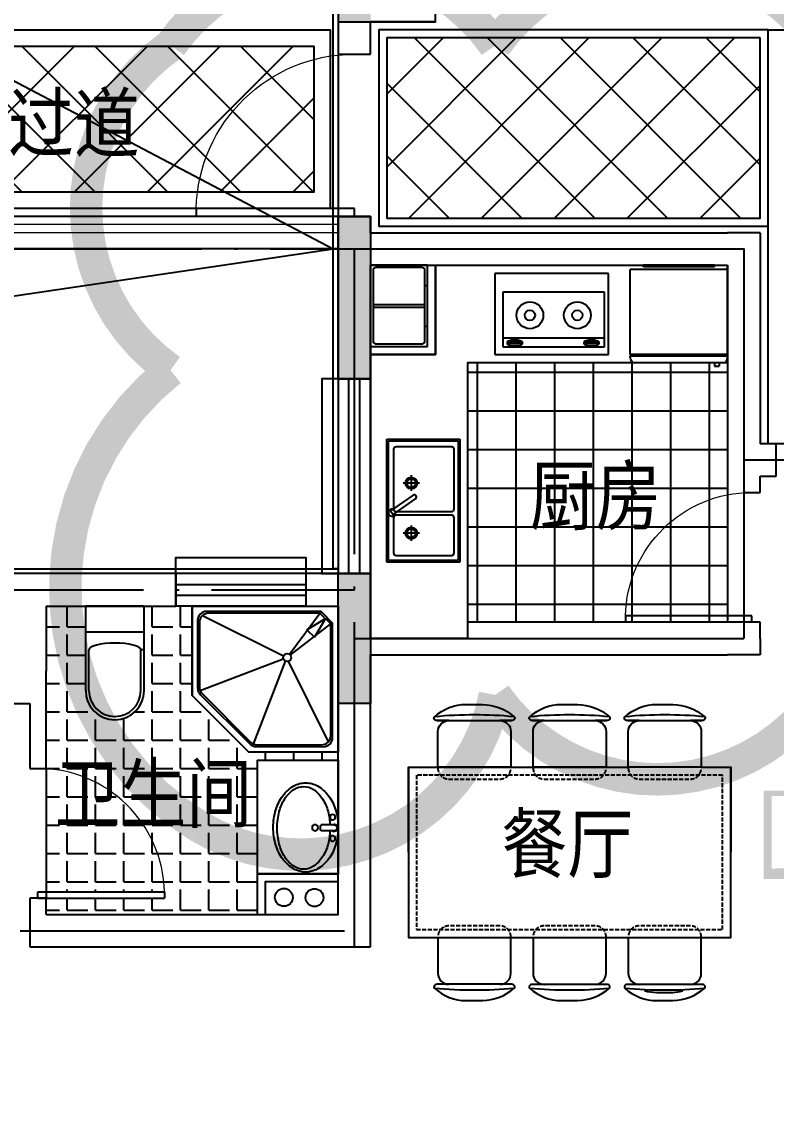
# Model space of a CAD drawing. Extents: x 802298 to 1915382, y -2285475 to -1340051.
# Drawn here: x 1364240 to 1368890, y -2236426 to -2229726 of the extents above; entities that cross this region are included whole.
import ezdxf
from ezdxf.enums import TextEntityAlignment as Align

# ---------------------------------------------------------------- set-up
doc = ezdxf.new("R2010")
doc.units = 0
doc.header["$LTSCALE"] = 1000
doc.header["$MEASUREMENT"] = 0
doc.linetypes.add('DASH', pattern=[0.35, 0.25, -0.1])
doc.linetypes.add('DOTE', pattern=[2.4200000000000004, 2, -0.2, 0.02, -0.2])
doc.layers.get('0').update_dxf_attribs({"linetype": 'CONTINUOUS'})
for name, color, linetype in [('BALCONY', 6, 'CONTINUOUS'), ('DOTE', 1, 'CONTINUOUS'), ('LM-粗', 255, 'CONTINUOUS'), ('PUB_TEXT', 7, 'CONTINUOUS'), ('WALL', 9, 'CONTINUOUS'), ('WINDOW', 4, 'CONTINUOUS'), ('修改', 6, 'CONTINUOUS'), ('厨卫', 154, 'CONTINUOUS'), ('家具', 33, 'CONTINUOUS'), ('平面填充', 252, 'CONTINUOUS'), ('看线', 5, 'CONTINUOUS'), ('窗檐', 6, 'CONTINUOUS'), ('结构', 7, 'CONTINUOUS')]:
    doc.layers.add(name, color=color, linetype=linetype)
doc.layers.add('保温', color=150, linetype='CONTINUOUS', lineweight=9)
doc.layers.add('栏杆百叶', color=36, linetype='CONTINUOUS', lineweight=9)
doc.layers.add('面积－户', color=2, linetype='CONTINUOUS', plot=False)
doc.styles.add('黑体', font='SIMHEI.TTF', dxfattribs={"width": 0.8})

# ---------------------------------------------------------------- blocks, each defined once
blk = doc.blocks.new('MEI')
for p, q in [((-450.000562665271, 7.582310171652352), (-450.0005626685597, -692.4176898284059)), ((49.99943733464147, 7.582310169265838), (-450.000562665271, 7.582310171652352)), ((49.99943733138184, -692.4176898307343), (49.99943733464147, 7.582310169265838)), ((-336.9088558361836, -641.7193834253412), (-336.9088558333606, -18.94554556850926)), ((-336.9088558333606, -18.94554556850926), (5.53642418301024, -18.94554557008087)), ((-50.15905100114469, -18.94554556984804), (-50.15905100411328, -641.7193834266219)), ((-27.94672145538789, -51.54491667586262), (-16.23573423137714, -51.66342150469427)), ((-18.47060474248428, -62.00975098469644), (-1.850353948088014, -62.00975098475465)), ((-18.47060474283353, -126.6781605161668), (-18.47060474248428, -62.00975098469644)), ((-1.850353948088014, -62.00975098475465), (-1.850353948320844, -126.678160516225)), ((5.53642418301024, -18.94554557008087), (5.536424180158065, -641.7193834268547)), ((-1.850353948320844, -126.678160516225), (-18.47060474283353, -126.6781605161668)), ((-26.77041776796978, -143.3067715069337), (-16.25457130365248, -143.3067715069337)), ((-27.94672145757067, -524.5420797324914), (-16.23573423355992, -524.660584561323)), ((-18.47060474501632, -599.6753235727374), (-18.47060474463797, -535.006914041267)), ((-18.47060474463797, -535.006914041267), (-1.850353950241697, -535.0069140413252)), ((-1.850353950241697, -535.0069140413252), (-1.850353950503631, -599.6753235727956)), ((-1.850353950503631, -599.6753235727956), (-18.47060474501632, -599.6753235727374)), ((5.536424180158065, -641.7193834268547), (-336.9088558361836, -641.7193834253412)), ((-26.77041777015256, -616.3039345634461), (-16.25457130583527, -616.3039345635625)), ((-450.0005626685597, -692.4176898284059), (49.99943733138184, -692.4176898307343))]:
    blk.add_line(p, q)
for centre, radius in [((-191.4551349504181, -183.9925116114609), 82.49649810437037), ((-191.4551349504181, -183.9925116114609), 31.63094696748339), ((-191.4551349518151, -476.6257370008097), 82.49649810437037), ((-191.4551349518151, -476.6257370008097), 31.63094696748339)]:
    blk.add_circle(centre, radius)
for centre, radius, start, end in [((56.27885229593062, -88.66081802293775), 94.39806700812123, 165.5368679776076, 173.9017318673558), ((4.877696191178984, -75.40285646522534), 41.3146195544121, 148.089437403133, 165.5368679782791), ((-26.77041776753322, -55.69554469120339), 4.032167187358627, 89.99999999917927, 148.089437401752), ((66.79469876030612, -88.66081802218105), 94.39806700797676, 165.5368679781053, 173.9017318678407), ((-26.77041776776605, -55.69554469085415), 4.032167187018786, 72.05456141152295, 89.99999999587027), ((15.39354265555448, -75.4028564656328), 41.31461955455568, 148.0894374026883, 165.5368679778209), ((-16.25457130315772, -55.69554469108698), 4.032167187216911, 90, 148.0894374034271), ((-16.25457130315772, -55.69554469108698), 4.032167187193409, 31.91056259700651, 90), ((-47.90268526216096, -75.40285646522534), 41.31461955453663, 18.91551022807474, 31.91056259666543), ((138.8731262445651, -97.48507450518082), 177.4623890216462, 173.9017318680493, 180.0000000000651), ((138.8731262439539, -97.4850745065778), 177.4623890210363, 179.9999999995962, 186.0982681316097), ((56.27885229572689, -106.3093309889373), 94.3980670079019, 186.0982681319104, 194.4631320216546), ((4.877696190858842, -119.567292545602), 41.31461955435157, 194.4631320214934, 211.910562596624), ((149.3889727083877, -97.48507450628676), 177.4623890211515, 173.9017318676954, 179.9999999997004), ((149.3889727088242, -97.48507450663601), 177.4623890215861, 179.9999999995831, 186.0982681315968), ((66.79469876004418, -106.3093309889373), 94.39806700791644, 186.0982681319507, 194.4631320216814), ((15.39354265537986, -119.5672925457184), 41.3146195545245, 194.4631320213449, 211.9105625964804), ((-47.90268526230648, -119.567292545602), 41.31461955436938, 328.0894374031813, 345.5368679783454), ((-99.30384136580687, -106.3093309884716), 94.39806700672375, 345.5368679777957, 347.5389473446281), ((-26.77041776788246, -139.2746043196821), 4.032167187251616, 211.9105625954392, 269.9999999987623), ((-16.25457130365248, -139.2746043197403), 4.032167187193409, 211.9105625967911, 270), ((-16.25457130359428, -139.2746043196239), 4.032167187303154, 269.9999999991792, 328.089437402245), ((4.877696188937989, -548.4000195221452), 41.31461955455568, 148.0894374026883, 165.5368679778209), ((-26.77041776980332, -528.6927077475993), 4.032167187192206, 90, 148.0894374032089), ((-26.77041776997794, -528.6927077480068), 4.032167187600862, 72.05456141328882, 89.99999999752477), ((15.39354265334259, -548.4000195218541), 41.3146195544121, 148.089437403133, 165.5368679782791), ((-16.25457130539871, -528.692707747774), 4.032167187303154, 89.99999999917927, 148.089437402245), ((-16.25457130539871, -528.6927077477158), 4.032167187251616, 31.91056259634644, 89.99999999917927), ((-47.90268526431464, -548.4000195216795), 41.31461955444433, 18.91551022784143, 31.91056259645001), ((138.873126242295, -570.4822375627991), 177.4623890216753, 173.9017318676954, 179.9999999997004), ((138.8731262422659, -570.4822375617514), 177.4623890216477, 180.0000000000391, 186.0982681320428), ((56.27885229331127, -561.6579810786352), 94.39806700760056, 165.5368679780769, 173.9017318678134), ((56.2788522934859, -579.306494046672), 94.39806700769569, 186.098268131217, 194.4631320209515), ((4.877696188559639, -592.5644556021143), 41.31461955438234, 194.4631320215724, 211.9105625966958), ((149.388972706234, -570.4822375629155), 177.4623890211515, 173.9017318676695, 179.9999999996743), ((149.3889727066705, -570.4822375631484), 177.4623890215923, 179.9999999995962, 186.0982681316097), ((66.79469875815244, -561.6579810787516), 94.39806700797676, 165.5368679781053, 173.9017318678407), ((66.79469875748305, -579.3064940456825), 94.39806700749193, 186.0982681318715, 194.4631320216134), ((15.39354265322618, -592.5644556021143), 41.31461955458605, 194.4631320214934, 211.9105625966213), ((-47.90268526446016, -592.5644556022307), 41.31461955436938, 328.0894374031813, 345.5368679783454), ((-99.3038413713075, -579.3064940458571), 94.39806700977503, 345.5368679787499, 347.538947345589), ((-26.77041777015256, -612.2717673761363), 4.032167187309824, 211.9105625966213, 270), ((-16.25457130571886, -612.2717673763691), 4.032167187193409, 211.9105625947211, 269.9999999983455), ((-16.25457130577706, -612.2717673762527), 4.032167187327858, 269.9999999991792, 328.0894374024701)]:
    blk.add_arc(centre, radius, start, end)
blk = doc.blocks.new('A$C1BE601A8')
for p, q in [((-3.331544576212764e-06, 0.000128552783280611), (-3.331544576212764e-06, 450.0001285527833)), ((-3.331544576212764e-06, 450.0001285527833), (756.9591153254441, 450.0001285527833)), ((9.999996668455424, 10.00012855278328), (9.999996668455424, 440.0001285527833)), ((9.999996668455424, 440.0001285527833), (746.9591153254441, 440.0001285527833)), ((272.9981059508573, 408.4111159970053), (55.70540845507639, 408.4111159974709)), ((315.0162760930543, 426.5923377163708), (293.2995176711702, 411.4024486970156)), ((293.2995176711702, 411.4024486970156), (390.0376990229997, 273.0973095423542)), ((411.7544574448548, 288.287198562175), (315.0162760930543, 426.5923377163708)), ((694.6191676114395, 408.4111159974709), (325.5429994659789, 408.4111159974709)), ((746.9591153254441, 440.0001285527833), (746.9591153254441, 10.00012855278328)), ((756.9591153254441, 450.0001285527833), (756.9591153254441, 0.000128552783280611)), ((40.70540845507639, 393.4111159974709), (40.70540845507639, 50.34339343057945)), ((177.7081585570995, 248.1342476331629), (177.7081585570995, 348.3190406123176)), ((287.9981059508573, 50.34339343011379), (287.9981059508573, 393.4111159970053)), ((310.5429994659789, 393.4111159974709), (310.5429994659789, 50.34339343011379)), ((486.0939768552489, 248.1342476331629), (486.0939768552489, 348.3190406123176)), ((709.6191676114395, 50.34339343057945), (709.6191676114395, 393.4111159974709)), ((225.9020207491121, 299.62899633497), (129.8652481655299, 299.62899633497)), ((534.2878390472615, 299.6289963354357), (438.2510664636793, 299.6289963354357)), ((756.9591153254441, 0.000128552783280611), (-3.331544576212764e-06, 0.000128552783280611)), ((746.9591153254441, 10.00012855278328), (9.999996668455424, 10.00012855278328)), ((55.70540845507639, 35.34339343057945), (272.9981059508573, 35.34339343011379)), ((325.5429994659789, 35.34339343011379), (694.6191676114395, 35.34339343057945))]:
    blk.add_line(p, q)
for centre, radius in [((177.7081585570995, 299.6289963354357), 36.13484355663392), ((486.0939768552489, 299.62899633497), 36.13484355663392), ((177.7081585570995, 299.6289963354357), 27.13484355663391), ((486.0939768552489, 299.62899633497), 27.13484355663391)]:
    blk.add_circle(centre, radius)
for centre, radius, start, end in [((55.70540845507639, 393.4111159974709), 15, 90, 180), ((272.9981059508573, 393.4111159970053), 15, 0, 90), ((304.1578968820977, 418.9973932066932), 21.70012077171123, 342.6067890444376, 267.3353041458893), ((325.5429994659789, 393.4111159974709), 15, 90, 180), ((694.6191676114395, 393.4111159974709), 15, 0, 90), ((400.8960782339273, 280.6922540520318), 13.25094642638578, 214.9710465723635, 34.97104657236348), ((55.70540845507639, 50.34339343057945), 15, 180, 270), ((272.9981059508573, 50.34339343011379), 15, 270, 0), ((325.5429994659789, 50.34339343011379), 15, 180, 270), ((694.6191676114395, 50.34339343057945), 15, 270, 0)]:
    blk.add_arc(centre, radius, start, end)
blk = doc.blocks.new('A$C3CC255BA')
for p, q in [((242.4999396855128, 435.000094918796), (242.4999396855128, 115.0000949187961)), ((257.4999396855128, 435.000094918796), (257.4999396855128, 115.0000949187961)), ((124.9999396855128, 115.0000949187961), (124.9999396855128, 100.0000949187961)), ((374.9999396855128, 115.000094918796), (374.9999396855128, 100.000094918796))]:
    blk.add_line(p, q)
blk.add_lwpolyline([(499.9999396855128, 100.000094918796), (-6.031448720023036e-05, 100.0000949187961), (-6.031448720023036e-05, 450.0000949187962), (499.9999396855128, 450.0000949187962)], close=True)
blk.add_lwpolyline([(549.9999396855128, 450.000094918796), (549.9999396855128, 50.00009491879604), (-6.031448720023036e-05, 50.00009491879615)])
blk.add_lwpolyline([(464.9999396855128, 115.000094918796), (34.9999396855128, 115.0000949187961, -0.414213562373095), (14.9999396855128, 135.0000949187961), (14.9999396855128, 415.0000949188252, -0.4142135623731164), (34.9999396855128, 435.0000949188253), (464.9999396855128, 435.000094918767, -0.414213562373095), (484.9999396855128, 415.000094918767), (484.9999396855128, 135.000094918796, -0.414213562373095)], format="xyb", close=True)
blk = doc.blocks.new('A$C0C200289')
for p, q in [((500.263288419228, 622.7132478367421), (-48.17572191962972, 622.7132478367421)), ((-48.17572191962972, 613.4407061759266), (-48.17572191962972, 622.7132478367421)), ((500.263288419228, 613.4407061759266), (-48.17572191962972, 613.4407061759266)), ((500.263288419228, 613.4407061759266), (500.263288419228, 622.7132478367421)), ((-149.9999246529769, 71.83070159953786), (-149.9999246529769, 596.7501311862725)), ((600.0000753470231, 596.7501311862725), (-149.9999246529769, 596.7501311862725)), ((600.0000753470231, 71.83070159953786), (600.0000753470231, 596.7501311862725)), ((-144.1057945420034, 71.83070159953786), (-149.9999246529769, 71.83070159953786)), ((-144.1057945420034, 61.83070159953786), (-144.1057945420034, 71.83070159953786)), ((594.1059452358168, 61.83070159953786), (594.1059452358168, 71.83070159953786)), ((594.1059452358168, 71.83070159953786), (600.0000753470231, 71.83070159953786)), ((-149.9999246529769, 53.34289427817566), (-149.9999246529769, 61.83070159953786)), ((-144.1057945420034, 61.83070159953786), (-149.9999246529769, 61.83070159953786)), ((568.4878826683853, 21.83070159953786), (-118.4877319745719, 21.83070159953786)), ((499.1467481534055, 21.83070159953786), (499.1467481534055, -2.51166638918221e-05)), ((535.2829494392208, 21.83070159953786), (535.2829494392208, -2.511712955310941e-05)), ((594.1059452358168, 61.83070159953786), (600.0000753470231, 61.83070159953786)), ((600.0000753470231, 53.34289427817566), (600.0000753470231, 61.83070159953786)), ((499.1467481534055, -2.51166638918221e-05), (535.2829494392208, -2.511712955310941e-05))]:
    blk.add_line(p, q)
at = {"color": 251}
for p, q in [((594.1059452358168, 71.83070159953786), (-144.1057945420034, 71.83070159953786)), ((594.1059452358168, 61.83070159953786), (-144.1057945420034, 61.83070159953786))]:
    blk.add_line(p, q, dxfattribs=at)
for centre, start, end in [((-118.4877319745719, 53.34289427817566), 180, 270), ((568.4878826683853, 53.34289427817566), 270, 0)]:
    blk.add_arc(centre, 31.51219267851957, start, end)
blk = doc.blocks.new('$0$C-D_B0A01EA002')
for p, q in [((-18.56459067460605, -23.23897814179213), (-18.56459067460605, -105.015944529722)), ((17.43540932539395, -23.23897814179213), (17.43540932539394, -105.015944529722))]:
    blk.add_line(p, q)
blk.add_lwpolyline([(-273.0436376691644, -199.9949219097513, 0.1301586401876071), (-253.7132071025838, -272.9941037716605, 0.1064685849763972), (-192.4980024954705, -341.416278147063, 0.0842476149744708), (-106.7438135101977, -383.9776615361087, 0.0732806852421578), (1.956362330835623, -399.9949219097514, 0.0732806852421578), (110.6565381718689, -383.9776615361087, 0.0842476149744708), (196.4107271571417, -341.416278147063, 0.1064685849763705), (257.625931764255, -272.9941037716678, 0.1301586401875946), (276.9563623308357, -199.9949219097514, 0.1301586401875249), (257.6259317642696, -126.9957400478495, 0.1064685849763642), (196.4107271571417, -58.57356567243983, 0.0842476149744703), (110.6565381718399, -16.01218228337962, 0.0732806852421114), (1.956362330835649, 0.0050780902486204, 0.0732806852421346), (-106.7438135101831, -16.01218228338688, 0.0842476149744705), (-192.4980024954705, -58.57356567243978, 0.1064685849763831), (-253.7132071025546, -126.9957400478058, 0.1301586401877338)], format="xyb", close=True)
for points in [[(-18.56459067460605, -50.06740285941918, 0.0521330466235257), (-100.8951209875224, -62.4388888665387, 0.0764678653003014), (-178.9600846343085, -95.99411217054579, 0.1071362639938762), (-237.3326613277888, -152.8296591670702, 0.1473733360632199), (-255.3586008087434, -212.6587855604273, 0.1473733360631201)], [(-255.3586008087434, -212.6587855604273, 0.1473733360631201), (-237.332661327818, -272.4879119537334, 0.1071362639939438), (-178.9600846343376, -329.3234589503015, 0.0764678653007385), (-100.8951209869986, -362.8786822544687, 0.0634152908453245), (-0.5645906745915191, -375.6550418942759, 0.0634152908456926), (99.76593963829576, -362.8786822543304, 0.0764678653003432), (177.8309032851254, -329.3234589503088, 0.1071362639937221), (236.2034799785767, -272.4879119538353, 0.1473733360633712), (254.229419459575, -212.6587855604273, 0.1473733360632025), (236.203479978635, -152.8296591670994, 0.107136263993831), (177.8309032851836, -95.99411217056765, 0.0764678653007416), (99.76593963785923, -62.43888886640774, 0.0521330466231793), (17.43540932539395, -50.06740285941918, 0.063415290845734)]]:
    blk.add_lwpolyline(points, format="xyb")
for centre, radius in [((-66.13441481767154, -34.3093724801481), 16.88515153422486), ((65.00523346844489, -34.30937248014811), 16.88515153422486), ((6.772e-13, -142.3048082722423), 18.84185443327442)]:
    blk.add_circle(centre, radius)
for centre, radius, start, end in [((-0.5645906746060497, -24.83294159409411), 22.22230488976999, 324.0956370179574, 215.9043629820426), ((-0.5645906746060497, -24.83294159409411), 18.07043772262302, 354.939456999795, 185.0605430002049), ((-0.564590674606053, -71.75225646981266), 37.82159361194282, 241.5808229508006, 298.4191770491995)]:
    blk.add_arc(centre, radius, start, end)
blk.add_point((6.821e-13, 3.8e-15))
blk = doc.blocks.new('A$C20CC1F58')
for p, q in [((-7.805784844094887e-05, 180.000150075517), (-7.805784844094887e-05, 700.00015017447)), ((359.9999219421516, 700.0001501552615), (-7.805784844094887e-05, 700.0001501552615)), ((359.9999219421516, 180.000150075517), (359.9999219421516, 700.0001501552615)), ((359.9999219421516, 539.471055665621), (-7.805784844094887e-05, 539.471055665621)), ((19.99992194215156, 180.000150075517), (19.99992194215156, 430.000150075517)), ((359.9999219421516, 430.000150075517), (339.9999219421516, 430.000150075517)), ((339.9999219421516, 180.000150075517), (339.9999219421516, 430.000150075517))]:
    blk.add_line(p, q)
blk.add_lwpolyline([(339.9999219421516, 430.000150075517), (336.9255668066961, 438.2278967699131), (327.8206471440117, 446.139455773017), (313.0350599106375, 453.4307903091929), (293.1370069320994, 459.8216984812431), (268.8911592254058, 465.0665812721782), (241.2292711206969, 468.9638807777068), (211.2143734648711, 471.3638259634622), (179.9999219422933, 472.1741882818606), (148.7854704197101, 471.3638259634622), (118.7705727638682, 468.9638807777068), (91.10868465913312, 465.0665812721782), (66.86283695240424, 459.8216984812431), (46.96478397382313, 453.4307903091929), (32.17919674039996, 446.139455773017), (23.0742770776624, 438.2278967699131), (19.99992194215162, 430.000150075517)])
for radius in [180, 160]:
    blk.add_arc((179.9999219421516, 180.000150075517), radius, 180, 0)
blk = doc.blocks.new('asfafasfsafaffd')
at = {"color": 8, "ltscale": 0.5}
blk.add_lwpolyline([(1618096.016854776, -1339841.520646253), (1618096.016855091, -1340191.519837447), (1618296.016855147, -1340191.520646188), (1618296.016858266, -1340191.520646325), (1618696.01685663, -1340191.520646293), (1618696.016856525, -1339991.520646293), (1618296.016858666, -1339991.520640054), (1618296.01685784, -1339841.520646277), (1618096.016854776, -1339841.520646253)], dxfattribs=at)
for points in [[(1618096.016850408, -1341391.520645957), (1618296.016850519, -1341391.520645957), (1618296.016850422, -1342391.520645994), (1618096.016850311, -1342391.520645994)], [(1618096.016850161, -1343591.520646083), (1618296.016850371, -1343591.520645994), (1618296.01685037, -1344391.520646061), (1618096.016850343, -1344391.520646061), (1618096.016850388, -1343791.520646031), (1618096.01685063, -1343791.520647963)]]:
    blk.add_lwpolyline(points, close=True, dxfattribs=at)
for points in [[(1618096.016849407, -1339841.520645984), (1618296.016849451, -1339841.520645985), (1618096.016849408, -1340191.520646067), (1618296.016849934, -1340191.520649186)], [(1618096.016855036, -1340191.52064619), (1618296.016855147, -1340191.520646188), (1618096.030443526, -1340191.520646359), (1618296.016855547, -1340191.520649479)], [(1618096.016850408, -1341391.520645957), (1618096.016850341, -1342391.520645994), (1618296.016850464, -1341391.52064606), (1618296.016850422, -1342391.520645994)], [(1618296.016850342, -1344391.520646061), (1618296.016850371, -1343591.520645994), (1618096.016850343, -1344391.520646061), (1618096.016850403, -1343591.520646083)], [(1618096.016850161, -1343591.520646083), (1618096.01685063, -1343791.520646049), (1618096.016850269, -1343591.520646083), (1618096.016850259, -1343791.520646031)]]:
    blk.add_solid(points, dxfattribs=at)
blk = doc.blocks.new('23222')
at = {"color": 0}
for p, q in [((-1336.226291831117, -636.5868807088118), (-1336.226291827857, -176.5868807088118)), ((-1336.226291831117, -636.5868807088118), (-1336.226291827857, -176.5868807088118)), ((-1050.000000001164, -181.5868807106744), (-1050.000000004424, -631.5868807106744)), ((-2.793967723846436e-09, -631.5868807106744), (1.396983861923218e-09, -181.5868807106744)), ((288.493362221634, -176.5868807199877), (288.4933622183744, -636.5868807199877)), ((288.493362221634, -176.5868807199877), (288.4933622183744, -636.5868807199877)), ((-1336.226291835774, -1223.413119277684), (-1336.226291832514, -763.413119277684)), ((-1336.226291835774, -1223.413119277684), (-1336.226291832514, -763.413119277684)), ((-1050.000000006054, -768.4131192795467), (-1050.00000000908, -1218.413119279547)), ((-9.080395102500916e-09, -1218.413119286764), (-4.889443516731262e-09, -768.4131192795467)), ((288.4933622167446, -763.4131192888599), (288.4933622134849, -1223.41311928886)), ((288.4933622167446, -763.4131192888599), (288.4933622134849, -1223.41311928886)), ((-1336.273150412017, -1810.239357846556), (-1336.273150408757, -1350.239357846556)), ((-1336.273150412017, -1810.239357846556), (-1336.273150408757, -1350.239357846556)), ((-1050.046858582296, -1355.239357848419), (-1050.046858585323, -1805.239357848419)), ((-0.04685858532320708, -1805.239357855637), (-0.04685858113225549, -1355.239357848419)), ((288.4465036405018, -1350.239357857732), (288.4465036372421, -1810.239357857732)), ((288.4465036405018, -1350.239357857732), (288.4465036372421, -1810.239357857732))]:
    blk.add_line(p, q, dxfattribs=at)
at = {"color": 0, "linetype": 'DASH', "ltscale": 0.1}
for p, q in [((-976.2262918306515, -564.0868807111401), (-976.2262918283232, -249.0868807111401)), ((-976.2262918306515, -564.0868807111401), (-976.2262918283232, -249.0868807111401)), ((-71.50663777883165, -249.0868807174265), (-71.50663778115995, -564.0868807174265)), ((-71.50663777883165, -249.0868807174265), (-71.50663778115995, -564.0868807174265)), ((-976.2262918353081, -1150.913119280012), (-976.2262918332126, -835.9131192800123)), ((-976.2262918353081, -1150.913119280012), (-976.2262918332126, -835.9131192800123)), ((-71.50663778372109, -835.9131192862988), (-71.50663778581657, -1150.913119286299)), ((-71.50663778372109, -835.9131192862988), (-71.50663778581657, -1150.913119286299)), ((-976.2731504115509, -1737.739357848885), (-976.2731504094554, -1422.739357848885)), ((-976.2731504115509, -1737.739357848885), (-976.2731504094554, -1422.739357848885)), ((-71.5534963599639, -1422.739357855171), (-71.55349636205938, -1737.739357855171)), ((-71.5534963599639, -1422.739357855171), (-71.55349636205938, -1737.739357855171))]:
    blk.add_line(p, q, dxfattribs=at)
at = {"color": 0, "linetype": 'DASH'}
for p, q in [((-9.080395102500916e-09, -1218.413119286299), (-4.006637786282226, -1218.413119286764)), ((-9.080395102500916e-09, -1218.413119286764), (-4.006637786282226, -1218.413119286764)), ((-0.04685858532320708, -1805.239357855171), (-4.053496362525038, -1805.239357855637)), ((-0.04685858532320708, -1805.239357855637), (-4.053496362525038, -1805.239357855637))]:
    blk.add_line(p, q, dxfattribs=at)
at = {"color": 0}
for points in [[(-2.561137080192566e-09, -768.4131192795467), (-4.423782229423523e-09, -631.5868807106744), (220.9933622141834, -631.5868807090446, 0.4142135623710271), (288.4933622137178, -564.0868807090446), (288.4933622141834, -636.586880708579, 0.3194305726784759), (300.7849060513545, -655.0416823490523, 0.3077030811901063), (312.2174557242543, -652.3387769807596, 0.1875589893058277), (388.4933622130193, -456.1534478659742), (388.4933622113895, -357.0203135239426, 0.1716580603013718), (312.2174556986429, -160.834984337911, 0.3246469117916823), (300.7849060485605, -158.1320790681057, 0.3025368859775285), (288.4933622109238, -176.586880708579), (288.4933622116223, -249.086880708579, 0.4142135623751352), (220.9933622116223, -181.5868807090446), (4.656612873077393e-10, -181.5868807106744), (0, 0), (-1050.000000000931, 0)], [(-1050.000000004424, -631.5868807106744), (-1268.726291831117, -631.5868807092775, -0.4142135623710271), (-1336.226291830651, -564.0868807092775), (-1336.226291831117, -636.5868807088118, -0.3194305726784759), (-1348.517835668288, -655.0416823492851, -0.3077030811901063), (-1359.950385341188, -652.3387769807596, -0.1875589893058277), (-1436.22629182972, -456.153447866207), (-1436.22629182809, -357.0203135239426, -0.1716580603013718), (-1359.950385315577, -160.8349843381438, -0.3246469117916823), (-1348.517835665261, -158.1320790681057, -0.3025368859775285), (-1336.226291827857, -176.5868807088118), (-1336.226291828323, -249.0868807088118, -0.4142135623751352), (-1268.726291828323, -181.5868807092775), (-1050.000000001164, -181.5868807106744)], [(326.3917123947758, -531.4722359378356, 0.07982430012728572), (338.4933622130193, -456.1534478666726), (338.4933622113895, -357.8237641579472, 0.05952658064299541), (328.9210176412016, -295.5397729056422, 0.05952658064299541)], [(-1050.093717152369, -1218.413119279547), (-1268.726291835774, -1218.41311927815, -0.4142135623706957), (-1336.226291835308, -1150.91311927815), (-1336.226291835774, -1223.413119277451, -0.3194305726931971), (-1348.517835672945, -1241.867920917692, -0.3077030811615924), (-1359.950385346077, -1239.165015549632, -0.1875589893197372), (-1436.226291833445, -1042.979686465347), (-1436.226291833911, -943.8465521188919, -0.1716580603475638), (-1359.950385320233, -747.6612229065504, -0.3246469117849242), (-1348.517835669685, -744.9583176369779, -0.3025368859710544), (-1336.226291832514, -763.4131192774512), (-1336.226291833213, -835.913119277684, -0.41421356237291), (-1268.726291832747, -768.4131192781497), (-1050.000000006054, -768.4131192795467)], [(-9.080395102500916e-09, -1218.413119286764), (220.9933622190729, -1218.413119277917, 0.4142135623706957), (288.4933622186072, -1150.913119277917), (288.4933622190729, -1223.413119277451, 0.3194305726931971), (300.7849060562439, -1241.867920917692, 0.3077030811615924), (312.2174557291437, -1239.165015549632, 0.1875589893197372), (388.4933622167446, -1042.979686465347), (388.4933622172102, -943.846552118659, 0.1716580603475638), (312.2174557035323, -747.6612229065504, 0.3246469117849242), (300.7849060527515, -744.9583176369779, 0.3025368859710544), (288.4933622158132, -763.4131192774512), (288.4933622162789, -835.9131192774512, 0.41421356237291), (220.9933622158132, -768.4131192779168), (-4.889443516731262e-09, -768.4131192795467)], [(-1050.140575728612, -1805.239357848419), (-1268.773150412017, -1805.239357847022, -0.4142135623706957), (-1336.273150411551, -1737.739357847022), (-1336.273150412017, -1810.239357846323, -0.3194305726931971), (-1348.564694249188, -1828.694159486564, -0.3077030811615924), (-1359.99724392232, -1825.991254118504, -0.1875589893197372), (-1436.273150409688, -1629.805925034219), (-1436.273150410154, -1530.672790687764, -0.1716580603475638), (-1359.997243896476, -1334.487461475423, -0.3246469117849242), (-1348.564694245928, -1331.78455620585, -0.3025368859710544), (-1336.273150408757, -1350.239357846323), (-1336.273150409455, -1422.739357846556, -0.41421356237291), (-1268.77315040899, -1355.239357847022), (-1050.046858582296, -1355.239357848419)], [(-0.04685858532320708, -1805.239357855637), (220.9465036428301, -1805.239357846789, 0.4142135623706957), (288.4465036423644, -1737.739357846789), (288.4465036428301, -1810.239357846323, 0.3194305726931971), (300.7380474800011, -1828.694159486564, 0.3077030811615924), (312.1705971529009, -1825.991254118504, 0.1875589893197372), (388.4465036405018, -1629.805925034219), (388.4465036409674, -1530.672790687531, 0.1716580603475638), (312.1705971272895, -1334.487461475423, 0.3246469117849242), (300.7380474765087, -1331.78455620585, 0.3025368859710544), (288.4465036395704, -1350.239357846323), (288.4465036400361, -1422.739357846323, 0.41421356237291), (220.9465036395704, -1355.239357846789), (-0.04685858113225549, -1355.239357848419)]]:
    blk.add_lwpolyline(points, format="xyb", dxfattribs=at)
for points in [[(-1050.000000001164, -181.5868807106744), (-1050.000000000931, 0), (-525, -6.984919309616089e-10)], [(-1050.00000000617, -768.4131192795467), (-1050.000000004424, -631.5868807106744)], [(-525.0000000149012, -1986.826238567475), (-1050.000000014901, -1986.826238564914), (-1050.000000005937, -768.4131192795467)], [(-1050.000000014901, -1986.826238564914), (-1.490116119384766e-08, -1986.826238564914), (-9.080395102500916e-09, -1218.413119286764)]]:
    blk.add_lwpolyline(points, dxfattribs=at)
at = {"color": 0, "linetype": 'DASH', "ltscale": 0.1}
blk.add_lwpolyline([(-50, -50), (-1000.000000010477, -50), (-1000.000000014901, -1936.826238564914), (-50.00000000442378, -1936.826238564914)], close=True, dxfattribs=at)
at = {"color": 0}
for centre, start, end in [((1341.611958891619, -406.5868807274383), 174.802304033631, 185.197695966369), ((1341.611958891619, -406.5868807274383), 174.802304033631, 185.197695966369), ((-2389.344888501102, -406.5868807013612), 354.802304033631, 5.197695966368975), ((-2389.344888501102, -406.5868807013612), 354.802304033631, 5.197695966368975), ((1341.61195888673, -993.4131192963105), 174.802304033631, 185.197695966369), ((1341.61195888673, -993.4131192963105), 174.802304033631, 185.197695966369), ((-2389.344888505992, -993.4131192702334), 354.802304033631, 5.197695966368975), ((-2389.344888505992, -993.4131192702334), 354.802304033631, 5.197695966368975), ((1341.565100310487, -1580.239357865183), 174.802304033631, 185.197695966369), ((1341.565100310487, -1580.239357865183), 174.802304033631, 185.197695966369), ((-2389.391747082234, -1580.239357839106), 354.802304033631, 5.197695966368975), ((-2389.391747082234, -1580.239357839106), 354.802304033631, 5.197695966368975)]:
    blk.add_arc(centre, 2712.716921149136, start, end, dxfattribs=at)
at = {"color": 0, "linetype": 'DASH', "ltscale": 0.1}
for centre, start, end in [((-1043.726291828323, -249.0868807106744), 0, 90), ((-1043.726291828323, -249.0868807106744), 0, 90), ((-4.006637778831646, -249.0868807178922), 90, 180), ((-4.006637778831646, -249.0868807178922), 90, 180), ((-1043.726291830419, -564.0868807106744), 270, 0), ((-1043.726291830419, -564.0868807106744), 270, 0), ((-4.006637781159952, -564.0868807178922), 180, 270), ((-4.006637781159952, -564.0868807178922), 180, 270), ((-1043.726291833213, -835.9131192795467), 0, 90), ((-1043.726291833213, -835.9131192795467), 0, 90), ((-4.006637783721089, -835.9131192867644), 90, 180), ((-1043.726291835308, -1150.913119279547), 270, 0), ((-1043.726291835308, -1150.913119279547), 270, 0), ((-4.006637785816565, -1150.913119286764), 180, 270), ((-4.006637785816565, -1150.913119286764), 180, 270), ((-1043.773150409455, -1422.739357848419), 0, 90), ((-1043.773150409455, -1422.739357848419), 0, 90), ((-4.053496359963901, -1422.739357855637), 90, 180), ((-1043.773150411551, -1737.739357848419), 270, 0), ((-1043.773150411551, -1737.739357848419), 270, 0), ((-4.053496362059377, -1737.739357855637), 180, 270), ((-4.053496362059377, -1737.739357855637), 180, 270)]:
    blk.add_arc(centre, 67.5, start, end, dxfattribs=at)
blk = doc.blocks.new('$DorLib2D$00000001')
for p, q in [((0.45, 0.9750000000000001), (0.5000000000000002, 0.9750000000000001)), ((0.45, 0), (0.45, 0.9750000000000001)), ((0.5, 0), (0.5, 0.9750000000000001)), ((0.5, 0), (0.45, 0))]:
    blk.add_line(p, q)
at = {"lineweight": 13}
blk.add_arc((0.475, 0), 0.975, 91.4692835813538, 180, dxfattribs=at)
blk = doc.blocks.new('$TCHSYS$WIN2D')
for p, q in [((-0.5, 0.5), (0.5, 0.5)), ((-0.5, 0.5), (-0.4999999999999999, -0.5)), ((0.5, 0.5), (0.4999999999999998, -0.5)), ((0.5, 0.1666666666666666), (-0.5, 0.1666666666666666)), ((0.5, -0.1666666666666667), (-0.5, -0.1666666666666667)), ((-0.4999999999999999, -0.5), (0.5, -0.5))]:
    blk.add_line(p, q)

msp = doc.modelspace()

# ---------------------------------------------------------------- hatches: boundary and pattern name
at = {"layer": '平面填充'}
h = msp.add_hatch(dxfattribs=at)
h.set_pattern_fill('NET', color=256, scale=100, angle=45, style=0)
h.set_pattern_definition([(135, (2303839.115829211, -788134.2367550491), (224.5064030267288, 224.5064030267289), []), (45.00000000000001, (2303839.115829211, -788134.2367550491), (224.5064030267289, -224.5064030267288), [])])
h.paths.add_polyline_path([(1368790.45771596, -2229826.354850599), (1366490.457712454, -2229826.354850599), (1366490.457710222, -2230936.584900928), (1368790.457713728, -2230936.584900928)])
h = msp.add_hatch(dxfattribs=at)
h.set_pattern_fill('NET', color=256, scale=100, angle=45, style=0)
h.set_pattern_definition([(45, (425741.7995966303, -788034.236754935), (-224.5064030267288, 224.5064030267289), []), (135, (425741.7995966303, -788034.236754935), (-224.5064030267289, -224.5064030267288), [])])
h.paths.add_polyline_path([(1363240.457713396, -2229876.354850553), (1366040.457707817, -2229876.354850553), (1366040.457707817, -2230776.354851207), (1363240.457713396, -2230776.354851207)])
h = msp.add_hatch(dxfattribs=at)
h.set_pattern_fill('ANSI37', color=256, scale=150, angle=45, style=0)
h.set_pattern_definition([(90, (425741.7995965788, -788134.2367550491), (-238.125, 4.263256414560601e-14), []), (180, (425741.7995965788, -788134.2367550491), (-4.263256414560601e-14, -238.125), [])])
edge = h.paths.add_edge_path()
edge.add_line((1368590.457711215, -2233426.354850605), (1368590.457711215, -2231826.354850627))
edge.add_line((1368590.457711215, -2231826.354850627), (1368571.172444609, -2231826.354850627))
edge.add_ellipse((1368565.247957125, -2231795.725204246), major_axis=(4.77174460661883e-11, 31.51219267863779), ratio=0.799999999811591, start_angle=180.0000000001085, end_angle=193.5920793435829, ccw=False)
edge.add_line((1368565.247957128, -2231827.237396924), (1368538.684010547, -2231827.237396924))
edge.add_line((1368538.684010548, -2231827.237396924), (1368538.684010548, -2231849.068123641))
edge.add_line((1368538.684010548, -2231849.068123641), (1368509.775049526, -2231849.068123641))
edge.add_line((1368509.775049526, -2231849.068123641), (1368509.775049526, -2231827.237396924))
edge.add_line((1368509.775049526, -2231827.237396924), (1368015.667465538, -2231827.237396924))
edge.add_ellipse((1368015.667465538, -2231795.725204246), major_axis=(-4.771316916046554e-11, 31.5121926786378), ratio=0.7999999998115909, start_angle=166.4079206564171, end_angle=179.9999999998915, ccw=False)
edge.add_ellipse((1368015.667465538, -2231795.725204246), major_axis=(-4.771316916046554e-11, 31.5121926786378), ratio=0.7999999998115909, start_angle=89.99999999993061, end_angle=166.4079206564171)
edge.add_line((1368009.742978055, -2231826.354850628), (1366990.457707789, -2231826.354850628))
edge.add_line((1366990.457707789, -2231826.354850628), (1366990.457707788, -2233426.354850605))
edge.add_line((1366990.457707788, -2233426.354850605), (1368590.457711215, -2233426.354850605))
h.paths.add_polyline_path([(1367331.327854521, -2232961.379291297), (1368221.327854521, -2232961.379291297), (1368221.327854521, -2232374.091155705), (1367331.327854521, -2232374.091155705)], flags=24)
h = msp.add_hatch(dxfattribs=at)
h.set_pattern_fill('ANGLE', color=256, scale=50, style=0)
h.set_pattern_definition([(0, (0, 0), (0, 174.625), [127, -47.625]), (90, (0, 0), (-174.625, 1.069234422681163e-14), [127, -47.625])])
h.paths.add_polyline_path([(1365290.457708184, -2233876.354850524), (1365290.457708184, -2233326.354850629), (1364994.433142782, -2233326.35485063), (1364994.433142782, -2233846.354850543, -1), (1364634.433142782, -2233846.354850543), (1364634.433142782, -2233326.354850632), (1364390.457713366, -2233326.354850633), (1364390.457713363, -2233726.354850632), (1364390.457713357, -2234327.959064421, -0.3881525089288722), (1365120.201260935, -2235086.354850644), (1365120.457713351, -2235086.354850644), (1365120.45771335, -2235126.354850644), (1364390.45771335, -2235126.354850637), (1364390.457713349, -2235226.354850635), (1365690.457707733, -2235226.354850635), (1365690.457707733, -2234976.195685903), (1365690.610330676, -2234976.068354362), (1365690.610330676, -2234276.068354362), (1366190.457707725, -2234276.068354362), (1366190.457707725, -2234226.355003754), (1365640.457708184, -2234226.355003754)])
h.paths.add_polyline_path([(1364390.457713358, -2234327.959064421), (1364390.457713351, -2235086.354850637), (1365120.201260935, -2235086.354850644, 0.3881525089287914)], flags=16)
h.paths.add_polyline_path([(1364291.10158416, -2234817.313015572), (1365812.316273426, -2234817.313015572), (1365812.316273426, -2234126.211320657), (1364291.10158416, -2234126.211320657)], flags=9)

# ---------------------------------------------------------------- linework, layer by layer
at = {"layer": 'BALCONY', "color": 8}
msp.add_lwpolyline([(1363190.457709129, -2233126.354850745), (1363581.063250395, -2231505.378006191), (1366160.457712951, -2231126.354850627)], dxfattribs=at)
at = {"layer": 'DOTE', "linetype": 'DOTE'}
for p, q in [((1356090.457711803, -2231126.354850563), (1368690.457711313, -2231126.354850642)), ((1366290.457707726, -2235426.354850635), (1366290.457707726, -2231126.354850628)), ((1368690.457711313, -2231126.354850628), (1368690.457711313, -2233526.354850615)), ((1368690.457711313, -2232426.354850667), (1371290.457713115, -2232426.354850684)), ((1362990.457712591, -2233226.354850637), (1366290.457707726, -2233226.354850624)), ((1366290.457707726, -2233526.354850624), (1368690.457711313, -2233526.354850615)), ((1359390.457710923, -2235326.354850635), (1366290.457707726, -2235326.354850635))]:
    msp.add_line(p, q, dxfattribs=at)
at = {"layer": 'LM-粗', "ltscale": 0.5}
msp.add_lwpolyline([(1366390.457707736, -2231226.354850602), (1366790.457707736, -2231226.354850602), (1366790.457707736, -2231776.354850602), (1366390.457707736, -2231776.354850602)], close=True, dxfattribs=at)
at = {"layer": 'PUB_TEXT', "const_width": 50.00000000000004}
msp.add_lwpolyline([(1369639.615303567, -2234474.400210001), (1368837.987610255, -2234474.400210007), (1368837.987610258, -2234972.785756669), (1369639.61530357, -2234972.785756663)], close=True, dxfattribs=at)
at = {"layer": 'WALL'}
for p, q in [((1366190.457707772, -2229626.354850565), (1366190.457707467, -2229926.354850869)), ((1366790.457713908, -2229726.35485057), (1366390.457707786, -2229726.354850751)), ((1366390.457707695, -2229926.354850871), (1366390.457707786, -2229726.354850751)), ((1366190.457707467, -2229926.354850869), (1366390.457707695, -2229926.354850871)), ((1366390.457707681, -2230926.354850871), (1366190.457707454, -2230926.354850869)), ((1366190.457707454, -2230926.354850869), (1366190.457707753, -2231126.354850636)), ((1366390.457707768, -2231026.354850638), (1366390.457707681, -2230926.354850871)), ((1366390.457707768, -2231026.354850638), (1368590.457709857, -2231026.354850651)), ((1368590.457711365, -2231026.354850649), (1368590.457709857, -2231026.354850651)), ((1368790.457711365, -2231026.354850653), (1368590.457711365, -2231026.354850649)), ((1368790.457711365, -2231026.354850653), (1368790.457711361, -2231126.354850653)), ((1366190.457707753, -2231126.354850636), (1366190.457707575, -2231926.354850869)), ((1368790.457711361, -2231126.354850653), (1368790.457711416, -2232326.354850947)), ((1366390.457707876, -2231226.354850542), (1368590.457711455, -2231226.354850556)), ((1366390.45770773, -2231926.354850871), (1366390.457707876, -2231226.354850542)), ((1368590.457711455, -2231226.354850556), (1368590.457711313, -2232426.354850638)), ((1366190.457707575, -2231926.354850869), (1366390.45770773, -2231926.354850871)), ((1368890.457704213, -2232326.354851274), (1368790.457711416, -2232326.354850947)), ((1368890.457704211, -2232526.354850383), (1368890.457704213, -2232326.354851274)), ((1368690.457711313, -2232426.354850642), (1368690.457711267, -2232626.354851074)), ((1368790.457711165, -2232526.354850404), (1368890.457704211, -2232526.354850383)), ((1368790.457711515, -2232626.354851074), (1368790.457711165, -2232526.354850404)), ((1368690.457711267, -2232626.354851074), (1368790.457711515, -2232626.354851074)), ((1365190.457707994, -2233126.354850588), (1364190.457713473, -2233126.354850622)), ((1365190.457707995, -2233326.354850648), (1365190.457707994, -2233126.354850588)), ((1366190.457707617, -2233126.354850615), (1365990.457707995, -2233126.354850585)), ((1365990.457707995, -2233126.354850585), (1365990.457707995, -2233326.354850646)), ((1366390.45770764, -2233126.354850261), (1366190.457707494, -2233126.354850259)), ((1366390.457707725, -2233226.354850626), (1366390.45770764, -2233126.354850261)), ((1366390.457708122, -2233526.354850567), (1366390.457707725, -2233226.354850626)), ((1364390.457713473, -2233326.354850698), (1364390.45771347, -2233726.354852045)), ((1364390.457713473, -2233326.354850698), (1365190.457707995, -2233326.354850648)), ((1365990.457707995, -2233326.354850646), (1366190.457708122, -2233326.354850692)), ((1366190.457707725, -2233526.354850626), (1366190.457708122, -2233326.354850692)), ((1368790.457711634, -2233426.354849854), (1368690.457711157, -2233426.354849853)), ((1368690.457711157, -2233426.354849853), (1368690.457711162, -2233526.354850557)), ((1368790.457711313, -2233526.354850615), (1368790.457711634, -2233426.354849854)), ((1366190.457707586, -2235226.35485058), (1366190.457707725, -2233526.354850626)), ((1366390.457708122, -2233526.354850567), (1368690.457711162, -2233526.354850557)), ((1368790.457711313, -2233526.354850615), (1368790.457711313, -2233626.354850615)), ((1366390.457707585, -2233626.354850621), (1368590.457714844, -2233626.354850611)), ((1366390.457707585, -2235426.354850658), (1366390.457707585, -2233626.354850621)), ((1368590.457714844, -2233626.354850611), (1368590.457711313, -2233626.354850615)), ((1368790.457711313, -2233626.354850615), (1368590.457711313, -2233626.354850615)), ((1364390.457713086, -2234326.354850353), (1364390.457713113, -2233726.354852045)), ((1364390.45771347, -2233726.354852045), (1364390.457713113, -2233726.354852045)), ((1363090.457713353, -2233926.354850592), (1364290.457713363, -2233926.354850632)), ((1364290.457713111, -2233926.354852045), (1364290.457712897, -2234326.354850353)), ((1364290.457713363, -2233926.354850632), (1364290.457713111, -2233926.354852045)), ((1364290.457712897, -2234326.354850353), (1364390.457713086, -2234326.354850353)), ((1364390.457713079, -2235126.354850353), (1364290.457712889, -2235126.354850352)), ((1364290.457712889, -2235126.354850352), (1364290.457713097, -2235426.354850658)), ((1364390.457713099, -2235226.35485058), (1364390.457713079, -2235126.354850353)), ((1364390.457713099, -2235226.35485058), (1366190.457707586, -2235226.35485058)), ((1364290.457713097, -2235426.354850658), (1366390.457707585, -2235426.354850658))]:
    msp.add_line(p, q, dxfattribs=at)
at = {"layer": 'WINDOW', "color": 4}
for p, q in [((1366190.457707769, -2229926.354850535), (1366190.457707756, -2230926.354850535)), ((1368690.457711313, -2232626.354850615), (1368690.457711313, -2233426.354850615)), ((1364390.457713358, -2234326.354850637), (1364390.45771335, -2235126.354850637))]:
    msp.add_line(p, q, dxfattribs=at)
at = {"layer": '保温', "ltscale": 0.5}
for points in [[(1366190.457707696, -2231926.354850573), (1366160.457710789, -2231926.354850573), (1366160.457712951, -2231126.354850411), (1366190.457712951, -2231126.354850492)], [(1363090.457718241, -2233126.354850778), (1363120.457717053, -2233126.354839783), (1363120.457718098, -2233696.354850637), (1364160.457713363, -2233696.354850637), (1364160.457713368, -2233096.354850633), (1365190.457708115, -2233096.354850633), (1365190.457708115, -2233126.354850328)], [(1365990.457708116, -2233126.354850627), (1365990.457708116, -2233096.354850633), (1366090.457707696, -2233096.354850633), (1366090.457707696, -2233126.354850627)]]:
    msp.add_lwpolyline(points, dxfattribs=at)
at = {"layer": '修改', "const_width": 200}
msp.add_lwpolyline([(1365157.636338435, -2231873.482216567, -0.52056705), (1365157.636338435, -2229873.482216567, -0.52056705), (1367157.636338435, -2229873.482216567, -0.52056705), (1369157.636338435, -2229873.482216567, -0.52056705), (1369157.636338435, -2231873.482216567, -0.52056705), (1369157.636338435, -2233873.482216567, -0.52056705), (1367157.636338435, -2233873.482216567, -0.52056705), (1365328.305087927, -2234681.904863401, -0.52056705)], format="xyb", close=True, dxfattribs=at)
at = {"layer": '厨卫', "ltscale": 0.5}
for p, q in [((1368590.457711263, -2231826.354850628), (1368590.457711263, -2231226.354850628)), ((1366190.457707733, -2235026.195685903), (1366190.457707733, -2234976.195685903)), ((1365690.457707733, -2235226.35485063), (1365740.457707733, -2235226.35485063))]:
    msp.add_line(p, q, dxfattribs=at)
at = {"layer": '厨卫'}
for p, q in [((1365290.457708099, -2233726.354878813), (1365290.457708268, -2233326.35484978)), ((1365290.457708184, -2233326.354850524), (1365290.457708184, -2233876.354850524)), ((1366085.100789989, -2233360.043376988), (1365380.438151842, -2233359.632182794)), ((1366080.434323456, -2233371.290655864), (1365391.681585176, -2233370.888745628)), ((1365889.90496191, -2233622.651453488), (1366085.100789989, -2233360.043376988)), ((1366080.434323456, -2233371.290655864), (1366145.393528847, -2233436.325717253)), ((1366085.100789989, -2233360.043376988), (1366156.64624614, -2233431.67238022)), ((1366190.457708184, -2233326.354850525), (1366190.457708184, -2234226.355003754)), ((1365324.155337669, -2233415.849349468), (1365323.913451871, -2233830.368539529)), ((1365335.398771004, -2233427.105912302), (1365335.166169164, -2233825.715202496)), ((1365354.205007473, -2233385.162221309), (1365852.691816542, -2233632.632758457)), ((1365895.213517325, -2233627.880633042), (1366145.393528847, -2233436.325717253)), ((1365997.852975575, -2233472.388831902), (1366112.913926152, -2233403.808186559)), ((1366112.913926152, -2233403.808186559), (1366044.199043741, -2233518.789020608)), ((1366144.99161861, -2234125.078455533), (1366145.393528847, -2233436.325717253)), ((1366156.235051945, -2234136.335018368), (1366156.64624614, -2233431.67238022)), ((1365997.852975575, -2233472.388831902), (1366044.199043741, -2233518.789020608)), ((1366990.457707741, -2233526.354850621), (1366390.457707755, -2233526.354850626)), ((1365339.455424262, -2233847.292038973), (1365852.325111885, -2233651.979218411)), ((1365668.53402811, -2234176.751219267), (1365865.998229875, -2233665.717345183)), ((1366130.683361645, -2234162.528341059), (1365885.395762722, -2233665.42052183)), ((1365290.457708184, -2233876.354850524), (1365640.457708184, -2234226.355003754)), ((1365340.365482729, -2233870.152903053), (1365645.667911895, -2234175.811848595)), ((1365351.618200022, -2233865.49956602), (1365650.334378428, -2234164.56456972)), ((1365690.099514245, -2234181.063020368), (1366088.708804438, -2234181.295622208)), ((1366190.457708184, -2234226.355003754), (1365640.457708184, -2234226.355003754)), ((1365685.433047711, -2234192.310299244), (1366099.952237773, -2234192.552185042)), ((1365690.610330676, -2234276.068354363), (1365690.610330676, -2234976.068354362)), ((1365690.610330676, -2234276.068354363), (1366190.457707729, -2234276.068354362)), ((1366190.610330676, -2234276.068354362), (1366190.610330676, -2234976.068354362)), ((1365690.610330676, -2234976.068354362), (1366190.610330677, -2234976.068354362))]:
    msp.add_line(p, q, dxfattribs=at)
for points in [[(1366390.457707746, -2233326.354850605), (1366390.457707806, -2231226.354850628), (1368590.457711263, -2231226.354850628)], [(1366990.457707741, -2233526.354850623), (1366990.457707789, -2231826.354850628), (1368590.457711313, -2231826.354850628), (1368590.457711313, -2231826.354850628)], [(1366190.457707733, -2234976.195685903), (1365690.457707733, -2234976.195685903), (1365690.457707733, -2235226.35485063)]]:
    msp.add_lwpolyline(points, dxfattribs=at)
for points in [[(1366190.457708184, -2233326.354850525), (1366190.457708184, -2234226.355003754), (1365640.457708184, -2234226.355003754), (1365290.457708184, -2233876.354850524), (1365290.457708184, -2233326.354850524)], [(1365740.457707733, -2235226.35485063), (1366190.457707733, -2235226.35485063), (1366190.457707733, -2235026.195685903), (1365740.457707733, -2235026.195685903)]]:
    msp.add_lwpolyline(points, close=True, dxfattribs=at)
for centre, radius in [((1365877.098232413, -2233643.666477424), 24.48757444380317), ((1365856.177154011, -2235121.134324374), 54.99999999999999), ((1366044.78281542, -2235122.479092859), 54.99999999999999)]:
    msp.add_circle(centre, radius, dxfattribs=at)
for centre, start, end in [((1365380.405328093, -2233415.882173216), 89.96656600867377, 179.9665660086719), ((1365391.648761427, -2233427.138736051), 89.96656600867377, 179.9665660086719), ((1365380.163442295, -2233830.401363278), 179.9665660086719, 224.9665660013229), ((1365391.416159587, -2233825.748026245), 179.9665660086719, 224.9665660013229), ((1365685.46587146, -2234136.060308821), 224.9665660013229, 269.9665660086737), ((1365690.132337993, -2234124.813029944), 224.9665660013229, 269.9665660086737), ((1366088.741628187, -2234125.045631784), 269.9665660086737, 359.9665660086719), ((1366099.985061522, -2234136.302194619), 269.9665660086737, 359.9665660086719)]:
    msp.add_arc(centre, 56.24999999999999, start, end, dxfattribs=at)
at = {"layer": '平面填充', "ltscale": 0.5}
for points in [[(1363140.457713396, -2229776.354850553), (1366140.457707817, -2229776.354850553), (1366140.457707817, -2230876.354851207), (1363140.457713396, -2230876.354851207)], [(1368840.45771596, -2229776.354850599), (1366440.457712454, -2229776.354850599), (1366440.457710222, -2230986.584900928), (1368840.457713728, -2230986.584900928)], [(1368790.45771596, -2229826.354850599), (1366490.457712454, -2229826.354850599), (1366490.457710222, -2230936.584900928), (1368790.457713728, -2230936.584900928)], [(1363240.457713396, -2229876.354850553), (1366040.457707817, -2229876.354850553), (1366040.457707817, -2230776.354851207), (1363240.457713396, -2230776.354851207)], [(1366990.457707788, -2231826.354850628), (1368590.457711215, -2231826.354850628), (1368590.457711215, -2233426.354850605), (1366990.457707788, -2233426.354850605)]]:
    msp.add_lwpolyline(points, close=True, dxfattribs=at)
msp.add_lwpolyline([(1369680.4577036, -2229776.35485001), (1369680.4577036, -2230536.354850494), (1369940.457718083, -2230536.354850494), (1369940.457718852, -2232326.354849615), (1368840.457711257, -2232326.354850549), (1368840.45771596, -2229776.35485001), (1369680.4577036, -2229776.35485001), (1369680.4577036, -2229776.35485001)], dxfattribs=at)
at = {"layer": '栏杆百叶'}
for p, q in [((1366190.457712952, -2230976.354850492), (1363090.457712959, -2230976.354850477)), ((1366190.457712952, -2231026.354850492), (1363090.457712959, -2231026.354850477))]:
    msp.add_line(p, q, dxfattribs=at)
at = {"layer": '看线'}
for p, q in [((1366190.457712952, -2230926.354850492), (1363090.457712959, -2230926.354850477)), ((1366190.457712951, -2231126.354850492), (1363090.457712958, -2231126.354850477))]:
    msp.add_line(p, q, dxfattribs=at)
at = {"layer": '窗檐', "ltscale": 0.5}
for points in [[(1366190.457707696, -2231926.354850573), (1366090.457707696, -2231926.354850573), (1366090.457707696, -2233126.354850627), (1366190.457707787, -2233126.354850573)], [(1365190.457708115, -2233126.354850328), (1365190.457708115, -2233026.354850328), (1365990.457708115, -2233026.354850329), (1365990.457708116, -2233126.354850627)]]:
    msp.add_lwpolyline(points, dxfattribs=at)
at = {"layer": '面积－户'}
msp.add_lwpolyline([(1355960.45771186, -2226496.354849926), (1357860.457708037, -2226496.354849926), (1357860.457708037, -2224596.354850389), (1363120.457713571, -2224596.354850389), (1363120.457713571, -2229526.354850504), (1366160.457714417, -2231126.354850411), (1363120.457713387, -2231126.354850411), (1363120.458446431, -2233126.354839782), (1363120.458446431, -2233696.354850637), (1364160.457713363, -2233696.354850637), (1364160.457713363, -2233096.354850633), (1366190.457707727, -2233096.354850633), (1366160.457707727, -2233096.354850633), (1366160.457707727, -2224596.354850391), (1371420.457712341, -2224596.354850391), (1371420.457712341, -2226496.354849847), (1374390.457705477, -2226496.354849847)], dxfattribs=at)
msp.add_lwpolyline([(1355960.45771186, -2226496.354849926), (1357860.457708037, -2226496.354849926), (1357860.457708037, -2224596.354850389), (1363120.457713571, -2224596.354850389), (1363120.457713571, -2229526.354850504), (1366160.457714417, -2231126.354850411), (1363120.457713387, -2231126.354850411), (1363120.458446431, -2233126.354839782), (1363120.458446431, -2233696.354850637), (1364160.457713363, -2233696.354850637), (1364160.457713363, -2233096.354850633), (1366190.457707727, -2233096.354850633), (1366160.457707727, -2233096.354850633), (1366160.457707727, -2224596.354850391), (1371420.457712341, -2224596.354850391), (1371420.457712341, -2226496.354849847), (1374390.457705477, -2226496.354849847)], dxfattribs=at)
for points in [[(1359260.457215795, -2240256.354725286), (1359260.457215795, -2239356.35485058), (1359390.457227871, -2239356.35485058), (1359390.457227871, -2231826.354850572), (1362990.45723045, -2231826.354850601), (1363120.457487027, -2231826.354802953), (1363120.457487027, -2233696.354850639), (1364160.457230437, -2233696.354850639), (1364160.457230437, -2233096.354850635), (1366160.457224801, -2233096.354850635), (1366160.457224801, -2231126.354851396), (1368690.457228387, -2231126.354851396), (1368690.457228387, -2232426.354850644), (1370090.457222353, -2232426.354850644), (1370090.457222353, -2238326.354850722), (1370090.457222353, -2238456.354850722), (1370220.457227065, -2238456.354850722), (1370220.457227065, -2240256.354852221), (1369620.457227451, -2240256.354852221), (1359260.457215795, -2240256.354852221), (1359260.457215795, -2239356.35485058)], [(1359260.457698676, -2240256.354725285), (1359260.457698676, -2239356.354850579), (1359390.457710752, -2239356.354850579), (1359390.457710752, -2231826.35485057), (1362990.457713331, -2231826.354850599), (1363120.457969908, -2231826.354802951), (1363120.457969908, -2233696.354850637), (1364160.457713318, -2233696.354850637), (1364160.457713318, -2233096.354850633), (1366160.457707682, -2233096.354850633), (1366160.457707682, -2231126.354851394), (1368690.457711268, -2231126.354851394), (1368690.457711268, -2232426.354850642), (1370090.457705234, -2232426.354850642), (1370090.457705234, -2238326.35485072), (1370090.457705234, -2238456.35485072), (1370220.457709946, -2238456.35485072), (1370220.457709946, -2240256.354852219), (1369620.457710332, -2240256.354852219), (1359260.457698676, -2240256.354852219), (1359260.457698676, -2239356.354850579)]]:
    msp.add_lwpolyline(points, close=True, dxfattribs=at)

# ---------------------------------------------------------------- block references
at = {"layer": 'WINDOW', "color": 4}
for name, p, xscale, yscale, zscale, rotation in [('$DorLib2D$00000001', (1366290.457707762, -2230426.354850537), 1000, -1000, 1000, 269.999999999253), ('$TCHSYS$WIN2D', (1366290.457707735, -2232526.354850573), 1200, -200, 1200, 269.9999999992504), ('$DorLib2D$00000001', (1368740.457711313, -2233026.354850615), 800, -800, 800, 270), ('$TCHSYS$WIN2D', (1365590.457708116, -2233226.354850628), -800, 200, -800, 2.0010319890489e-10), ('$DorLib2D$00000001', (1364340.457713354, -2234726.354850637), 800, 800, 800, 269.9999999994664)]:
    msp.add_blockref(name, p, dxfattribs=dict(at, xscale=xscale, yscale=yscale, zscale=zscale, rotation=rotation))
at = {"layer": '厨卫', "extrusion": (0, 0, -1), "zscale": -1, "rotation": 270}
msp.add_blockref('A$C3CC255BA', (-1366840.457802654, -2231226.354910917), dxfattribs=at)
at = {"layer": '厨卫', "xscale": 0.7999999998137355}
msp.add_blockref('A$C0C200289', (1368110.457651097, -2231849.068098524), dxfattribs=at)
at = {"layer": '厨卫'}
for name, p, rotation in [('MEI', (1367848.725473647, -2231726.355421028), 269.9999986926591), ('A$C1BE601A8', (1366940.457836671, -2233054.834406653), 90.00000005336084)]:
    msp.add_blockref(name, p, dxfattribs=dict(at, rotation=rotation))
at = {"layer": '厨卫', "extrusion": (0, 0, -1), "xscale": -1, "zscale": -1}
msp.add_blockref('A$C20CC1F58', (-1364634.43322084, -2234026.355000618), dxfattribs=at)
at = {"layer": '厨卫', "xscale": -1, "rotation": 270}
msp.add_blockref('$0$C-D_B0A01EA002', (1366190.457707731, -2234692.24104169), dxfattribs=at)
at = {"layer": '家具', "rotation": 270}
msp.add_blockref('23222', (1368610.158930229, -2235368.260348265), dxfattribs=at)
at = {"layer": '结构'}
msp.add_blockref('asfafasfsafaffd', (-251905.5591426152, -889534.8342045788), dxfattribs=at)

# ---------------------------------------------------------------- texts
at = {"layer": 'PUB_TEXT', "style": '黑体', "width": 0.85}
msp.add_text('过道', height=350, dxfattribs=at).set_placement((1364155.702382285, -2230526.755169694))
for s, p in [('厨房', (1367776.327854521, -2232821.12505401)), ('卫生间', (1365051.708928793, -2234654.671772634)), ('餐厅', (1367602.675752494, -2234965.066276581))]:
    msp.add_text(s, height=350, dxfattribs=at).set_placement(p, align=Align.CENTER)

doc.saveas('drawing.dxf')
